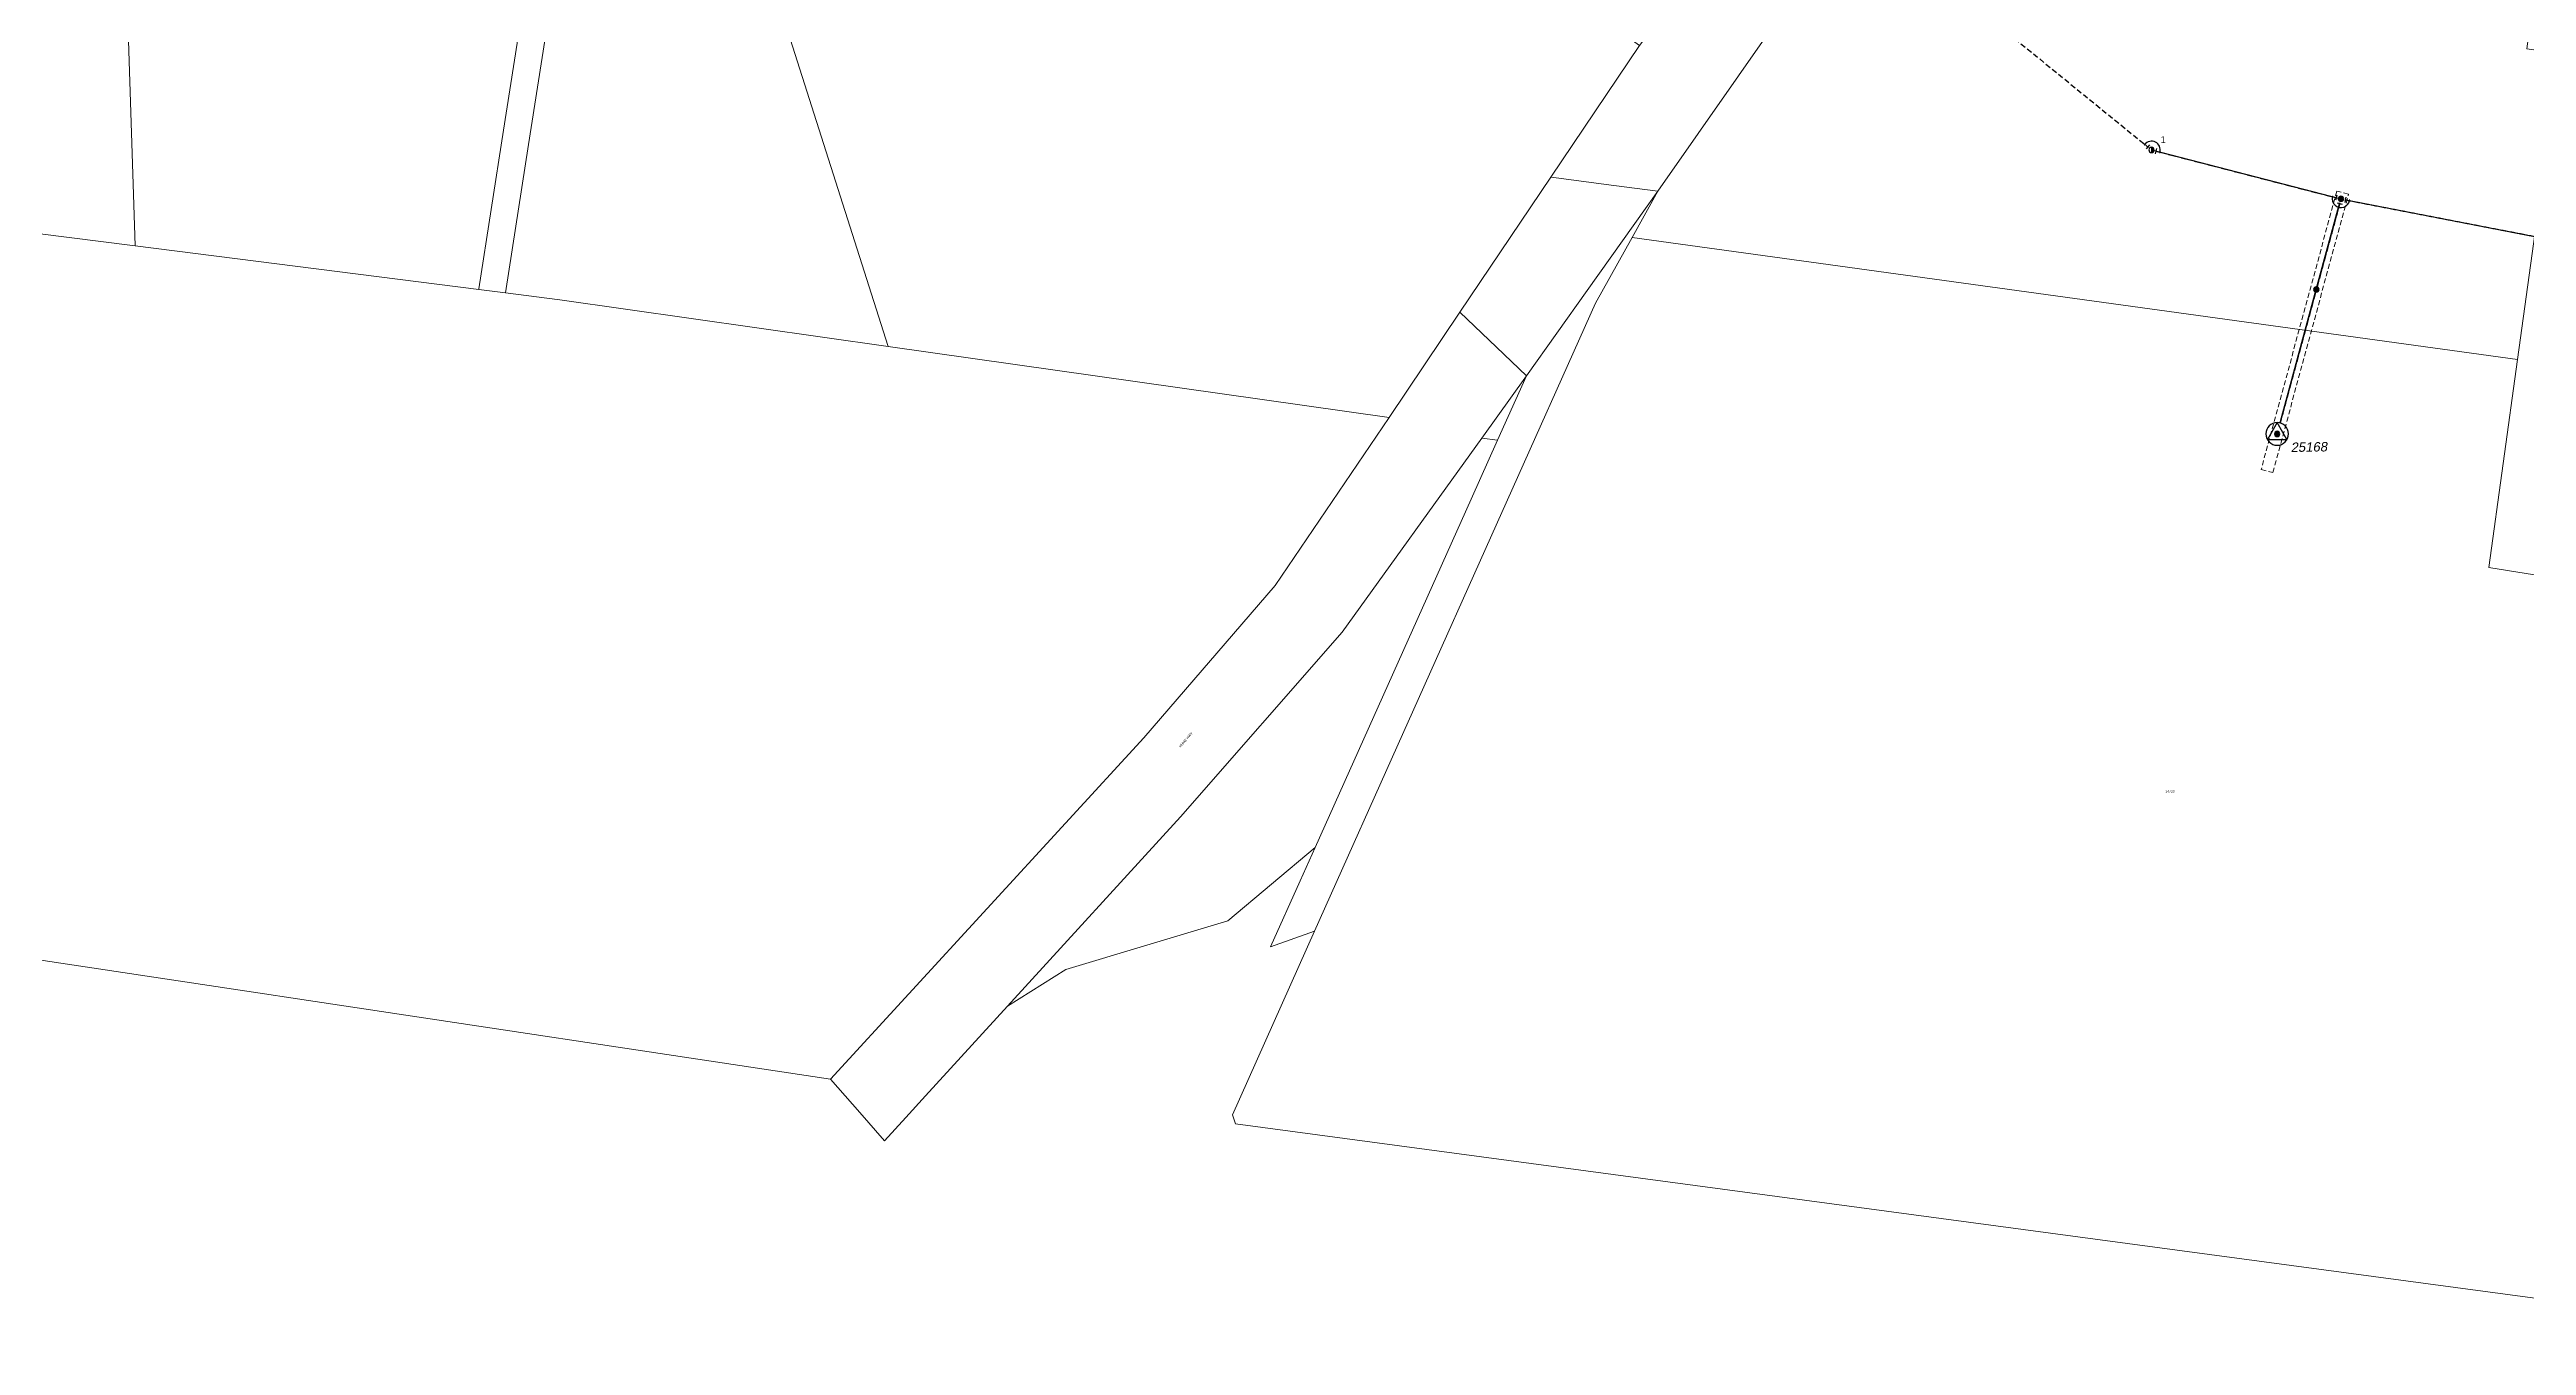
# Model space of a CAD drawing. Header units: metres. Extents: x 229048 to 234217, y 6158920 to 6161532.
# Drawn here: x 230274 to 232121, y 6159003 to 6159970 of the extents above; entities that cross this region are included whole.
import ezdxf
from ezdxf.enums import TextEntityAlignment as Align

# ---------------------------------------------------------------- set-up
doc = ezdxf.new("R2010")
doc.units = ezdxf.units.M
for name, pattern in [('Cable Exist OH', [1, 1, 0]), ('Cable New OH', [6, 4, -2]), ('HIDDEN', [0.375, 0.25, -0.125]), ('HIDDEN2', [0.1875, 0.125, -0.0625])]:
    doc.linetypes.add(name, pattern=pattern)
doc.layers.get('0').update_dxf_attribs({"color": 6})
for name, color, linetype, lineweight in [('Cadastre Land Parcels_SP_EXT', 8, 'Continuous', 5), ('Cadastre Other Property_SP_EXT', 8, 'HIDDEN', 5), ('Cadastre Roads_SP_EXT', 8, 'Continuous', 5)]:
    doc.layers.add(name, color=color, linetype=linetype, lineweight=lineweight)
for name, color, linetype in [('Mains_HV_EXT', 7, 'Continuous'), ('Mains_HV_NEW', 2, 'Continuous'), ('Mains_HV_New_B10', 2, 'Continuous'), ('Mains_HV_NEW_Hardwired', 2, 'Continuous'), ('OH_Details_SP_MISC', 7, 'Continuous'), ('Sub_SP_TR_HV_LV_MOD', 3, 'Continuous'), ('SupportsOH_SP_TR_HV_LV_SL_EXT', 7, 'Continuous'), ('SupportsOH_SP_TR_HV_LV_SL_MOD', 3, 'Continuous'), ('SupportsOH_SP_TR_HV_LV_SL_NEW', 2, 'Continuous')]:
    doc.layers.add(name, color=color, linetype=linetype)
doc.styles.add('iecARIAL', font='arial.ttf', dxfattribs={"height": 2})
doc.styles.add('POLE_LABEL', font='arial.ttf')
doc.styles.get("Standard").update_dxf_attribs({"font": 'arial.ttf'})

# ---------------------------------------------------------------- blocks, each defined once
blk = doc.blocks.new('SUB_POLE_EXT')
blk.add_wipeout([(0, 4.22), (0.42, 4.2), (0.83, 4.14), (1.21, 4.05), (1.62, 3.9), (1.99, 3.72), (2.35, 3.51), (2.68, 3.26), (2.99, 2.99), (3.28, 2.66), (3.52, 2.34), (3.76, 1.92), (3.9, 1.62), (4.04, 1.23), (4.18, 0.63), (4.22, 0), (4.18, -0.61), (4.06, -1.15), (3.9, -1.62), (3.58, -2.24), (3.22, -2.73), (2.97, -3.01), (2.68, -3.26), (2.36, -3.5), (2, -3.72), (1.64, -3.89), (1.25, -4.03), (0.82, -4.14), (0.42, -4.2), (0, -4.22), (-0.41, -4.2), (-0.8, -4.15), (-1.21, -4.05), (-1.62, -3.9), (-1.99, -3.73), (-2.35, -3.51), (-2.68, -3.26), (-2.96, -3.02), (-3.23, -2.72), (-3.51, -2.35), (-3.71, -2.01), (-3.91, -1.6), (-4.05, -1.21), (-4.16, -0.76), (-4.22, -0.14), (-4.21, 0.39), (-4.14, 0.83), (-4.03, 1.27), (-3.9, 1.63), (-3.71, 2.02), (-3.5, 2.37), (-3.28, 2.67), (-2.99, 2.99), (-2.68, 3.27), (-2.33, 3.52), (-1.98, 3.73), (-1.63, 3.9), (-1.2, 4.05), (-0.78, 4.15), (-0.4, 4.21)])
blk.add_line((2.16, 0.48), (2.16, 0.48, 0))
blk.add_lwpolyline([(-4.22, 0, 1), (4.22, 0, 1)], format="xyb", close=True)
blk.add_lwpolyline([(2.14, 0.52), (0, 4.22), (-3.66, -2.11), (3.66, -2.11)], close=True)
for tag, height, flags, p in [('STREET_CODE', 0.2, 9, (1.5, 0)), ('ASSET_NUM', 3.5, 8, (2, 2)), ('CONSTRUCTED_VOLTAGE', 0.2, 9, (1.5, -0.2)), ('OPERATING_VOLTAGE', 0.2, 9, (1.5, -0.6)), ('OPERATED_BY', 0.2, 9, (1.5, -0.8)), ('ORIENTATION', 0.2, 9, (1.5, -1.2)), ('OWNED_BY', 0.2, 9, (1.5, -1.4)), ('SECONDARY_VOLTAGE', 0.2, 9, (1.5, -1.6)), ('STATE', 0.2, 9, (1.5, -1.8)), ('SUBSTATION_TYPE', 0.2, 9, (1.5, -2)), ('STREETNAME', 0.2, 9, (1.5, -2.8)), ('SUBURB', 0.2, 9, (1.5, -3)), ('Z', 0.2, 1, (1.5, -3.4)), ('NO_PHASES', 0.2, 9, (1.5, -0.4)), ('MAINTAINED_BY', 0.2, 9, (1.5, -1)), ('USAGE', 0.2, 9, (1.5, -2.2)), ('LEGEND', 0.2, 9, (1.5, -2.4)), ('LOCATION', 0.2, 9, (1.5, -2.6)), ('NOTES', 0.2, 9, (1.5, -3.2))]:
    blk.add_attdef(tag, text='', height=height, dxfattribs=dict(flags=flags)).set_placement(p, align=Align.MIDDLE_LEFT)
blk = doc.blocks.new('POLE_EXT')
blk.add_hatch(color=256).paths.add_polyline_path([(-1, 0, 1), (1, 0, 1)])
blk.add_lwpolyline([(-1, 0, 1), (1, 0, 1)], format="xyb", close=True)
for tag, height, flags, p in [('pNumber', 2.5, 8, (-17.84, 2.07)), ('OWNED_BY', 0.2, 9, (1.35, -0.4)), ('SPECIAL_USE', 0.2, 9, (1.35, -0.8)), ('STATE', 0.2, 9, (1.35, -1)), ('cLV', 0.2, 9, (1.35, -1.4)), ('hDepth', 0.2, 9, (1.35, -1.6)), ('hDia', 0.2, 9, (1.35, -1.8)), ('cHV', 0.2, 9, (1.35, -2)), ('cLinedev', 0.2, 9, (1.35, -3.4)), ('pExisting', 0.2, 9, (1.35, -3.8)), ('pFooting', 0.2, 9, (1.35, -4.4)), ('pNew', 0.2, 9, (1.35, -4.6)), ('pRelocate', 0.2, 9, (1.35, -5)), ('pRemove', 0.2, 9, (1.35, -5.2)), ('pReplace', 0.2, 9, (1.35, -5.4)), ('pStay', 0.2, 9, (1.35, -5.6)), ('pType', 0.2, 9, (1.35, -5.8)), ('cspan', 0.2, 9, (1.35, -6)), ('STREETNAME', 0.2, 9, (1.35, -6.2)), ('SUBURB', 0.2, 9, (1.35, -6.4)), ('OPERATED_BY', 0.2, 9, (1.36, -7.01)), ('PARENT', 0.2, 9, (1.35, -0.6)), ('USAGE', 0.2, 9, (1.35, -1.2)), ('LBRACKET', 0.2, 9, (1.35, -2.2)), ('LExisting', 0.2, 9, (1.35, -2.4)), ('LANTNUMBER', 0.2, 9, (1.35, -2.6)), ('LOther', 0.2, 9, (1.35, -2.8)), ('LRemove', 0.2, 9, (1.35, -3)), ('LEGEND', 0.2, 9, (1.35, -3.2)), ('LOCATION', 0.2, 9, (1.35, -3.6)), ('PFNUMBER', 0.2, 9, (1.35, -4)), ('NEWPFNUMBER', 0.2, 9, (1.35, -4.2)), ('NOTES', 0.2, 9, (1.35, -6.6)), ('MAINTAINED_BY', 0.2, 9, (1.36, -6.81))]:
    blk.add_attdef(tag, text='', height=height, dxfattribs=dict(flags=flags)).set_placement(p, align=Align.MIDDLE_LEFT)
at = {"style": 'POLE_LABEL'}
for tag, height, flags, p in [('STRUCTURE_PLANT_NUMBER', 0.2, 9, (1.35, 0.03)), ('ASSET_NUM', 2.5, 8, (2, 2)), ('STREET_CODE', 0.2, 9, (1.35, -0.2))]:
    blk.add_attdef(tag, text='', height=height, dxfattribs=dict(at, flags=flags)).set_placement(p, align=Align.MIDDLE_LEFT)
at = {"flags": 1}
blk.add_attdef('Z', (1.35, -7.33), '', height=0.2, dxfattribs=at)
blk = doc.blocks.new('POLE_REPLACE_NEW')
for tag, flags, p in [('SUBURB', 9, (1.5, -5.8)), ('STREETNAME', 9, (1.5, -6)), ('OPERATED_BY', 9, (1.5, -6.6)), ('Z', 1, (1.5, -7)), ('LOCATION', 9, (1.5, -6.2)), ('NOTES', 9, (1.5, -6.4)), ('MAINTAINED_BY', 9, (1.5, -6.8))]:
    blk.add_attdef(tag, text='', height=0.2, dxfattribs=dict(flags=flags)).set_placement(p, align=Align.MIDDLE_LEFT)
blk.add_wipeout([(0, 1), (-0.13, 0.99), (-0.25, 0.97), (-0.37, 0.93), (-0.48, 0.88), (-0.59, 0.81), (-0.68, 0.73), (-0.77, 0.64), (-0.84, 0.54), (-0.9, 0.43), (-0.95, 0.31), (-0.98, 0.19), (-1, 0.06), (-1, -0.06), (-0.98, -0.19), (-0.95, -0.31), (-0.9, -0.43), (-0.84, -0.54), (-0.77, -0.64), (-0.68, -0.73), (-0.59, -0.81), (-0.48, -0.88), (-0.37, -0.93), (-0.25, -0.97), (-0.13, -0.99), (0, -1), (0.13, -0.99), (0.25, -0.97), (0.37, -0.93), (0.48, -0.88), (0.59, -0.81), (0.68, -0.73), (0.77, -0.64), (0.84, -0.54), (0.9, -0.43), (0.95, -0.31), (0.98, -0.19), (1, -0.06), (1, 0.06), (0.98, 0.19), (0.95, 0.31), (0.9, 0.43), (0.84, 0.54), (0.77, 0.64), (0.68, 0.73), (0.59, 0.81), (0.48, 0.88), (0.37, 0.93), (0.25, 0.97), (0.13, 0.99)])
h = blk.add_hatch(color=256)
edge = h.paths.add_edge_path()
edge.add_arc((0, 0), 1, 270, 450)
edge.add_line((0, 1), (0, -1))
blk.add_lwpolyline([(0, 1), (0, -1)])
at = {"lineweight": -3}
blk.add_arc((0, 0), 1, 90, 270, dxfattribs=at)
blk.add_arc((0, 0), 1, 270, 90)
at = {"style": 'POLE_LABEL', "flags": 9}
blk.add_attdef('STRUCTURE_PLANT_NUMBER', text='', height=0.2, dxfattribs=at).set_placement((1.5, 0.24), align=Align.MIDDLE_LEFT)
for tag, height, flags, p in [('STREET_CODE', 0.2, 9, (1.5, 0)), ('ASSET_NUM', 2.5, 8, (2, 2)), ('OWNED_BY', 0.2, 9, (1.5, -0.2)), ('SPECIAL_USE', 0.2, 9, (1.5, -0.6)), ('STATE', 0.2, 9, (1.5, -0.8)), ('cLV', 0.2, 9, (1.5, -1.2)), ('cHV', 0.2, 9, (1.5, -1.8)), ('cLinedev', 0.2, 9, (1.5, -3.2)), ('cspan', 0.2, 9, (1.5, -5.6)), ('PARENT', 0.2, 9, (1.5, -0.4)), ('USAGE', 0.2, 9, (1.5, -1)), ('hDepth', 0.2, 9, (1.5, -1.4)), ('hDia', 0.2, 9, (1.5, -1.6)), ('LBRACKET', 0.2, 9, (1.5, -2)), ('LExisting', 0.2, 9, (1.5, -2.2)), ('LANTNUMBER', 0.2, 9, (1.5, -2.4)), ('LOther', 0.2, 9, (1.5, -2.6)), ('LRemove', 0.2, 9, (1.5, -2.8)), ('LEGEND', 0.2, 9, (1.5, -3)), ('pExisting', 0.2, 9, (1.5, -3.4)), ('PFNUMBER', 0.2, 9, (1.5, -3.6)), ('NEWPFNUMBER', 0.2, 9, (1.5, -3.8)), ('pFooting', 0.2, 9, (1.5, -4)), ('pNew', 0.2, 9, (1.5, -4.2)), ('pNumber', 0.2, 9, (1.5, -4.4)), ('pRelocate', 0.2, 9, (1.5, -4.6)), ('pRemove', 0.2, 9, (1.5, -4.8)), ('pReplace', 0.2, 9, (1.5, -5)), ('pStay', 0.2, 9, (1.5, -5.2)), ('pType', 0.2, 9, (1.5, -5.4))]:
    blk.add_attdef(tag, text='', height=height, dxfattribs=dict(flags=flags)).set_placement(p, align=Align.MIDDLE_LEFT)
blk = doc.blocks.new('End Shackle_NEW')
blk.add_wipeout([(-0.25, 0), (-0.25, 1.81), (0.25, 1.82), (0.25, 0)])
blk.add_line((1, 1.81), (-1, 1.81))
at = {"flags": 1}
blk.add_attdef('Z', (0, 0), '', height=0.2, dxfattribs=at)
at = {"flags": 9}
for tag, p in [('CONNECTOR_TYPE', (0, 0)), ('CONSTRUCTED_VOLTAGE', (0, -0.2)), ('OPERATING_VOLTAGE', (0, -0.6)), ('ORIENTATION', (0, -0.8)), ('OWNED_BY', (0, -1)), ('STATE', (0, -1.2)), ('OPERATED_BY', (0, -2.01)), ('NO_PHASES', (0, -0.4)), ('USAGE', (0, -1.4)), ('NOTES', (0, -1.6)), ('MAINTAINED_BY', (0, -1.81))]:
    blk.add_attdef(tag, text='', height=0.2, dxfattribs=at).set_placement(p, align=Align.MIDDLE_LEFT)
blk = doc.blocks.new('BOND POINT')
blk.add_hatch(color=256).paths.add_polyline_path([(-1, 0, 1), (1, 0, 1)])
blk.add_lwpolyline([(-1, 0, 1), (1, 0, 1)], format="xyb", close=True)

msp = doc.modelspace()

# ---------------------------------------------------------------- linework, layer by layer
at = {"layer": 'Cadastre Land Parcels_SP_EXT', "linetype": 'Continuous'}
for points in [[(230363.7, 6160831.1), (230304.7, 6160841.1), (230337.9, 6159823.5), (230594, 6159791), (230594, 6159791.5), (230612.5, 6159909.6), (230628.1, 6160009.6), (230689.6, 6160403.7), (230689.9, 6160405.6), (230561.3, 6160808.9), (230494.7, 6160804.7), (230363.7, 6160831.1)], [(232145.7, 6159966.8), (232121.1, 6159970.4), (232226, 6160740.7), (232204.6, 6160719.6), (232188.5, 6160703.7), (231915.6, 6160434.4), (231904.3, 6160423.3), (231895.7, 6160412.3), (231646.6, 6160095.5), (231625.1, 6160071.5), (231593.5, 6160036.4), (231473.2, 6159864.2), (231454, 6159829.7), (232114.2, 6159738.8), (232145.7, 6159966.8)], [(231080.7, 6160135.4), (231076.4, 6160136.1), (231094.7, 6160255.4), (231030.7, 6160336.2), (231057.5, 6160346.5), (231064.8, 6160349.3), (230989.2, 6160360.3), (230709.5, 6160400.8), (230703.5, 6160362.7), (230824.5, 6159983.3), (230899.3, 6159748.5), (231272.8, 6159695.4), (231325.6, 6159774), (231393.4, 6159874.7), (231459.5, 6159972.9), (231257.6, 6160116.5), (231256.5, 6160109.3), (231080.7, 6160135.4)], [(230824.5, 6159983.3), (230703.5, 6160362.7), (230648, 6160006.6), (230631.2, 6159899), (230613.9, 6159788.4), (230654.4, 6159783.3), (230899.3, 6159748.5), (230824.5, 6159983.3)], [(231353.6, 6159678.5), (231375.2, 6159726.5), (231341.8, 6159680), (231353.6, 6159678.5)], [(231031.7, 6159283.7), (231152.5, 6159320), (231217.6, 6159374.8), (231334, 6159634.6), (231353.6, 6159678.5), (231341.8, 6159680), (231237.7, 6159535.4), (231117.3, 6159397.7), (230988.3, 6159256.6), (231031.7, 6159283.7)]]:
    msp.add_lwpolyline(points, close=True, dxfattribs=at)
for points in [[(232145.7, 6159966.8), (232114.2, 6159738.8), (232092.7, 6159583.6), (232489, 6159519.9)], [(229047.6, 6159474.4), (230434.2, 6159265.6), (230454, 6159262.6), (230856.3, 6159202.1), (231090, 6159456.7), (231187.7, 6159570.2), (231272.8, 6159695.4), (230899.3, 6159748.5), (230654.4, 6159783.3), (230613.9, 6159788.4), (230594, 6159791), (230337.9, 6159823.5), (230337.9, 6159823.5), (229926.2, 6159875.3)]]:
    msp.add_lwpolyline(points, dxfattribs=at)
at = {"layer": 'Cadastre Roads_SP_EXT', "linetype": 'Continuous'}
for points in [[(231895.7, 6160412.3), (231859.7, 6160422.5), (231833.9, 6160429.8), (231597.7, 6160131.9), (231585.4, 6160136.5), (231533.6, 6160070.5), (231525.8, 6160060.7), (231459.5, 6159972.9), (231393.4, 6159874.7), (231397.3, 6159874.2), (231440.2, 6159868.5), (231473.2, 6159864.2), (231593.5, 6160036.4), (231625.1, 6160071.5), (231646.6, 6160095.5), (231895.7, 6160412.3)], [(230631.2, 6159899), (230648, 6160006.6), (230703.5, 6160362.7), (230709.5, 6160400.8), (230697.8, 6160402.5), (230690.5, 6160403.6), (230689.6, 6160403.7), (230628.1, 6160009.6), (230612.5, 6159909.6), (230594, 6159791.5), (230594, 6159791), (230613.9, 6159788.4), (230631.2, 6159899)], [(231454, 6159829.7), (231473.2, 6159864.2), (231420.4, 6159790.1), (231375.2, 6159726.5), (231353.6, 6159678.5), (231334, 6159634.6), (231217.6, 6159374.8), (231206.4, 6159349.9), (231184.3, 6159300.8), (231217.2, 6159312.5), (231426.6, 6159780.6), (231454, 6159829.7)], [(231375.2, 6159726.5), (231352.9, 6159747.9), (231325.6, 6159774), (231272.8, 6159695.4), (231187.7, 6159570.2), (231090, 6159456.7), (230856.3, 6159202.1), (230878.1, 6159177.1), (230896.5, 6159156.1), (230912.5, 6159173.5), (230927.2, 6159189.7), (230988.3, 6159256.6), (231117.3, 6159397.7), (231237.7, 6159535.4), (231341.8, 6159680), (231375.2, 6159726.5)]]:
    msp.add_lwpolyline(points, close=True, dxfattribs=at)
at = {"layer": 'Mains_HV_EXT', "linetype": 'Cable Exist OH'}
for points in [[(231841.2, 6159895), (231982.5, 6159858.4), (232322, 6159792.8), (232538.4, 6159750.8)], [(231982.5, 6159858.5), (231964.1, 6159790.9)], [(231964.1, 6159790.9), (231934.9, 6159683.2)]]:
    msp.add_lwpolyline(points, dxfattribs=at)
at = {"layer": 'Mains_HV_EXT', "linetype": 'Continuous'}
msp.add_lwpolyline([(231964.7, 6159792.7, 0.962002), (231963.6, 6159789.2)], format="xyb", dxfattribs=at)
at = {"layer": 'Mains_HV_New_B10', "linetype": 'Cable New OH'}
for points in [[(231674.1, 6160031), (231841.2, 6159895)], [(231841.2, 6159895), (231841.2, 6159895)]]:
    msp.add_lwpolyline(points, dxfattribs=at)
at = {"layer": 'Mains_HV_NEW_Hardwired', "linetype": 'Continuous'}
for centre, start, end in [((231841.2, 6159895), 345.5024, 140.8521), ((231982.5, 6159858.5), 165.5024, 349.0586)]:
    msp.add_arc(centre, 6.5, start, end, dxfattribs=at).dxf.unprotected_set("ltscale", 0)
at = {"layer": 'OH_Details_SP_MISC', "color": 7, "linetype": 'Continuous', "flags": 128}
msp.add_lwpolyline([(231934.9, 6159683.2), (231964.1, 6159790.9), (231982.5, 6159858.5), (232128, 6159830.3), (232308.2, 6159795.5), (232538.5, 6159750.9), (232638.6, 6159731.4)], dxfattribs=at)

# ---------------------------------------------------------------- block references
at = {"layer": 'Mains_HV_NEW_Hardwired', "linetype": 'Continuous', "xscale": 0.3, "yscale": 0.3, "zscale": 0.3}
for p in [(231836.1, 6159899.1), (231847.5, 6159893.4), (231976.2, 6159860.1), (231980.8, 6159852.2), (231988.9, 6159857.2)]:
    msp.add_blockref('BOND POINT', p, dxfattribs=at).dxf.unprotected_set("ltscale", 0)
at = {"layer": 'SupportsOH_SP_TR_HV_LV_SL_MOD', "xscale": 2, "yscale": 2}
msp.add_blockref('POLE_EXT', (231964.1, 6159790.9), dxfattribs=at)

# ---------------------------------------------------------------- texts
at = {"layer": 'Cadastre Land Parcels_SP_EXT'}
msp.add_text('14729', height=1.8, dxfattribs=at).set_placement((231851.5, 6159415.7))
at = {"layer": 'Cadastre Roads_SP_EXT'}
msp.add_text('HUME HWY', height=1.8, rotation=49.0024, dxfattribs=at).set_placement((231117.3, 6159449.3))

# ---------------------------------------------------------------- next in the draw order: block references
at = {"layer": 'Mains_HV_NEW', "xscale": 2, "yscale": 2, "zscale": 2, "rotation": 50.85207962209137}
msp.add_blockref('End Shackle_NEW', (231841.2, 6159895), dxfattribs=at).dxf.unprotected_set("ltscale", 0)
at = {"layer": 'Sub_SP_TR_HV_LV_MOD'}
ref = msp.add_blockref('SUB_POLE_EXT', (231934.9, 6159683.2), dxfattribs=dict(at, xscale=2, yscale=2, zscale=2))
ref.add_attrib('ASSET_NUM', '25168', dxfattribs={"layer": '0', "height": 7, "rotation": 1, "oblique": 10}).set_placement((231972.2, 6159673.7), align=Align.MIDDLE_RIGHT)

# ---------------------------------------------------------------- next in the draw order: linework, layer by layer
at = {"layer": 'Cadastre Land Parcels_SP_EXT', "linetype": 'Continuous'}
msp.add_lwpolyline([(232390.1, 6159003.5), (232421.9, 6159231.4), (232446.1, 6159228), (232489, 6159519.9), (232092.7, 6159583.6), (232114.2, 6159738.8), (231454, 6159829.7), (231426.6, 6159780.6), (231217.2, 6159312.5), (231155.9, 6159175.5), (231158.3, 6159168.8), (232390.1, 6159003.5)], close=True, dxfattribs=at)
at = {"layer": 'Cadastre Other Property_SP_EXT', "linetype": 'HIDDEN2', "ltscale": 30}
msp.add_lwpolyline([(231923, 6159656.7), (231931.7, 6159654.4), (231988.1, 6159862), (231979.4, 6159864.3), (231923, 6159656.7)], close=True, dxfattribs=at)

# ---------------------------------------------------------------- next in the draw order: block references
at = {"layer": 'Mains_HV_NEW', "xscale": 2, "yscale": 2, "zscale": 2, "rotation": 255.502382766886}
msp.add_blockref('End Shackle_NEW', (231841.2, 6159895), dxfattribs=at).dxf.unprotected_set("ltscale", 0)
at = {"layer": 'SupportsOH_SP_TR_HV_LV_SL_MOD', "xscale": 2, "yscale": 2}
msp.add_blockref('POLE_EXT', (231934.9, 6159683.2), dxfattribs=at)

# ---------------------------------------------------------------- next in the draw order: block references
at = {"layer": 'Mains_HV_NEW', "xscale": 2, "yscale": 2, "zscale": 2, "rotation": 75.50238276688602}
msp.add_blockref('End Shackle_NEW', (231982.5, 6159858.5), dxfattribs=at).dxf.unprotected_set("ltscale", 0)
at = {"layer": 'SupportsOH_SP_TR_HV_LV_SL_NEW'}
ref = msp.add_blockref('POLE_REPLACE_NEW', (231841.2, 6159895), dxfattribs=dict(at, xscale=2, yscale=2, zscale=2))
ref.add_attrib('pNumber', '1', dxfattribs={"height": 5, "style": 'iecARIAL'}).set_placement((231848, 6159902.7), align=Align.MIDDLE_LEFT)

# ---------------------------------------------------------------- next in the draw order: block references
at = {"layer": 'Mains_HV_NEW', "xscale": 2, "yscale": 2, "zscale": 2, "rotation": 259.0586443073423}
msp.add_blockref('End Shackle_NEW', (231982.5, 6159858.5), dxfattribs=at).dxf.unprotected_set("ltscale", 0)

# ---------------------------------------------------------------- next in the draw order: block references
at = {"layer": 'Mains_HV_NEW', "xscale": 2, "yscale": 2, "zscale": 2, "rotation": 164.7872883023127}
msp.add_blockref('End Shackle_NEW', (231982.5, 6159858.5), dxfattribs=at).dxf.unprotected_set("ltscale", 0)

# ---------------------------------------------------------------- next in the draw order: linework, layer by layer
at = {"layer": 'OH_Details_SP_MISC', "color": 7, "linetype": 'Continuous', "flags": 128}
msp.add_lwpolyline([(231841.2, 6159895), (231982.5, 6159858.4)], dxfattribs=at)

# ---------------------------------------------------------------- next in the draw order: block references
at = {"layer": 'SupportsOH_SP_TR_HV_LV_SL_EXT', "xscale": 2, "yscale": 2, "zscale": 2}
msp.add_blockref('POLE_EXT', (231982.5, 6159858.5), dxfattribs=at)

doc.saveas('drawing.dxf')
